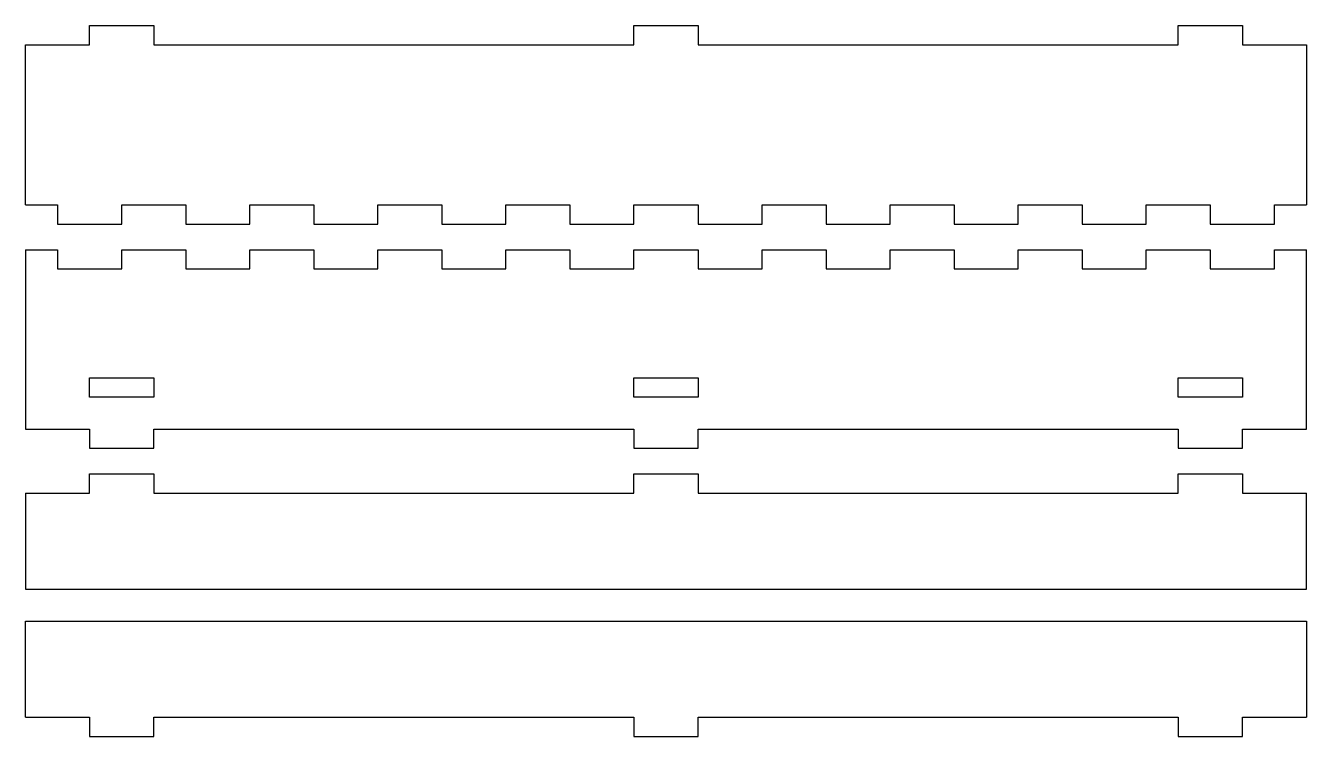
# Model space of a CAD drawing. Header units: millimetres. Extents: x 0 to 400, y -166 to 56.
import ezdxf

# ---------------------------------------------------------------- set-up
doc = ezdxf.new("R2010")
doc.units = ezdxf.units.MM

msp = doc.modelspace()

# ---------------------------------------------------------------- linework, layer by layer
for p, q in [((20, 50), (20, 56)), ((20, 56), (40, 56)), ((40, 56), (40, 50)), ((190, 50), (190, 56)), ((190, 56), (210, 56)), ((210, 56), (210, 50)), ((360, 50), (360, 56)), ((360, 56), (380, 56)), ((380, 56), (380, 50)), ((0, 50), (20, 50)), ((40, 50), (190, 50)), ((210, 50), (360, 50)), ((380, 50), (400, 50)), ((0, 0), (10, 0)), ((10, 0), (10, -6)), ((30, -6), (30, 0)), ((30, 0), (50, 0)), ((50, 0), (50, -6)), ((70, -6), (70, 0)), ((70, 0), (90, 0)), ((90, 0), (90, -6)), ((110, -6), (110, 0)), ((110, 0), (130, 0)), ((130, 0), (130, -6)), ((150, -6), (150, 0)), ((150, 0), (170, 0)), ((170, 0), (170, -6)), ((190, -6), (190, 0)), ((190, 0), (210, 0)), ((210, 0), (210, -6)), ((230, -6), (230, 0)), ((230, 0), (250, 0)), ((250, 0), (250, -6)), ((270, -6), (270, 0)), ((270, 0), (290, 0)), ((290, 0), (290, -6)), ((310, -6), (310, 0)), ((310, 0), (330, 0)), ((330, 0), (330, -6)), ((350, -6), (350, 0)), ((350, 0), (370, 0)), ((370, 0), (370, -6)), ((390, -6), (390, 0)), ((390, 0), (400, 0)), ((10, -6), (30, -6)), ((50, -6), (70, -6)), ((90, -6), (110, -6)), ((130, -6), (150, -6)), ((170, -6), (190, -6)), ((210, -6), (230, -6)), ((250, -6), (270, -6)), ((290, -6), (310, -6)), ((330, -6), (350, -6)), ((370, -6), (390, -6)), ((0, -14), (10, -14)), ((10, -14), (10, -20)), ((30, -20), (30, -14)), ((30, -14), (50, -14)), ((50, -14), (50, -20)), ((70, -20), (70, -14)), ((70, -14), (90, -14)), ((90, -14), (90, -20)), ((110, -20), (110, -14)), ((110, -14), (130, -14)), ((130, -14), (130, -20)), ((150, -20), (150, -14)), ((150, -14), (170, -14)), ((170, -14), (170, -20)), ((190, -20), (190, -14)), ((190, -14), (210, -14)), ((210, -14), (210, -20)), ((230, -20), (230, -14)), ((230, -14), (250, -14)), ((250, -14), (250, -20)), ((270, -20), (270, -14)), ((270, -14), (290, -14)), ((290, -14), (290, -20)), ((310, -20), (310, -14)), ((310, -14), (330, -14)), ((330, -14), (330, -20)), ((350, -20), (350, -14)), ((350, -14), (370, -14)), ((370, -14), (370, -20)), ((390, -20), (390, -14)), ((390, -14), (400, -14)), ((10, -20), (30, -20)), ((50, -20), (70, -20)), ((90, -20), (110, -20)), ((130, -20), (150, -20)), ((170, -20), (190, -20)), ((210, -20), (230, -20)), ((250, -20), (270, -20)), ((290, -20), (310, -20)), ((330, -20), (350, -20)), ((370, -20), (390, -20)), ((0, -70), (20, -70)), ((20, -70), (20, -76)), ((40, -76), (40, -70)), ((40, -70), (190, -70)), ((190, -70), (190, -76)), ((210, -76), (210, -70)), ((210, -70), (360, -70)), ((360, -70), (360, -76)), ((380, -76), (380, -70)), ((380, -70), (400, -70)), ((20, -76), (40, -76)), ((190, -76), (210, -76)), ((360, -76), (380, -76)), ((20, -90), (20, -84)), ((20, -84), (40, -84)), ((40, -84), (40, -90)), ((190, -90), (190, -84)), ((190, -84), (210, -84)), ((210, -84), (210, -90)), ((360, -90), (360, -84)), ((360, -84), (380, -84)), ((380, -84), (380, -90)), ((0, -90), (20, -90)), ((0, -90), (0, -120)), ((40, -90), (190, -90)), ((210, -90), (360, -90)), ((380, -90), (400, -90)), ((400, -120), (400, -90)), ((0, -120), (400, -120)), ((0, -160), (0, -130)), ((0, -130), (400, -130)), ((400, -130), (400, -160)), ((0, -160), (20, -160)), ((20, -160), (20, -166)), ((40, -166), (40, -160)), ((40, -160), (190, -160)), ((190, -160), (190, -166)), ((210, -166), (210, -160)), ((210, -160), (360, -160)), ((360, -160), (360, -166)), ((380, -166), (380, -160)), ((380, -160), (400, -160)), ((20, -166), (40, -166)), ((190, -166), (210, -166)), ((360, -166), (380, -166))]:
    msp.add_line(p, q)
for points in [[(0, 0), (0, 50)], [(400, 50), (400, 0)], [(0, -14), (0, -70)], [(400, -70), (400, -14)]]:
    msp.add_lwpolyline(points)
for points in [[(20, -60), (20, -54), (40, -54), (40, -60)], [(190, -60), (190, -54), (210, -54), (210, -60)], [(360, -60), (360, -54), (380, -54), (380, -60)]]:
    msp.add_lwpolyline(points, close=True)

doc.saveas('drawing.dxf')
